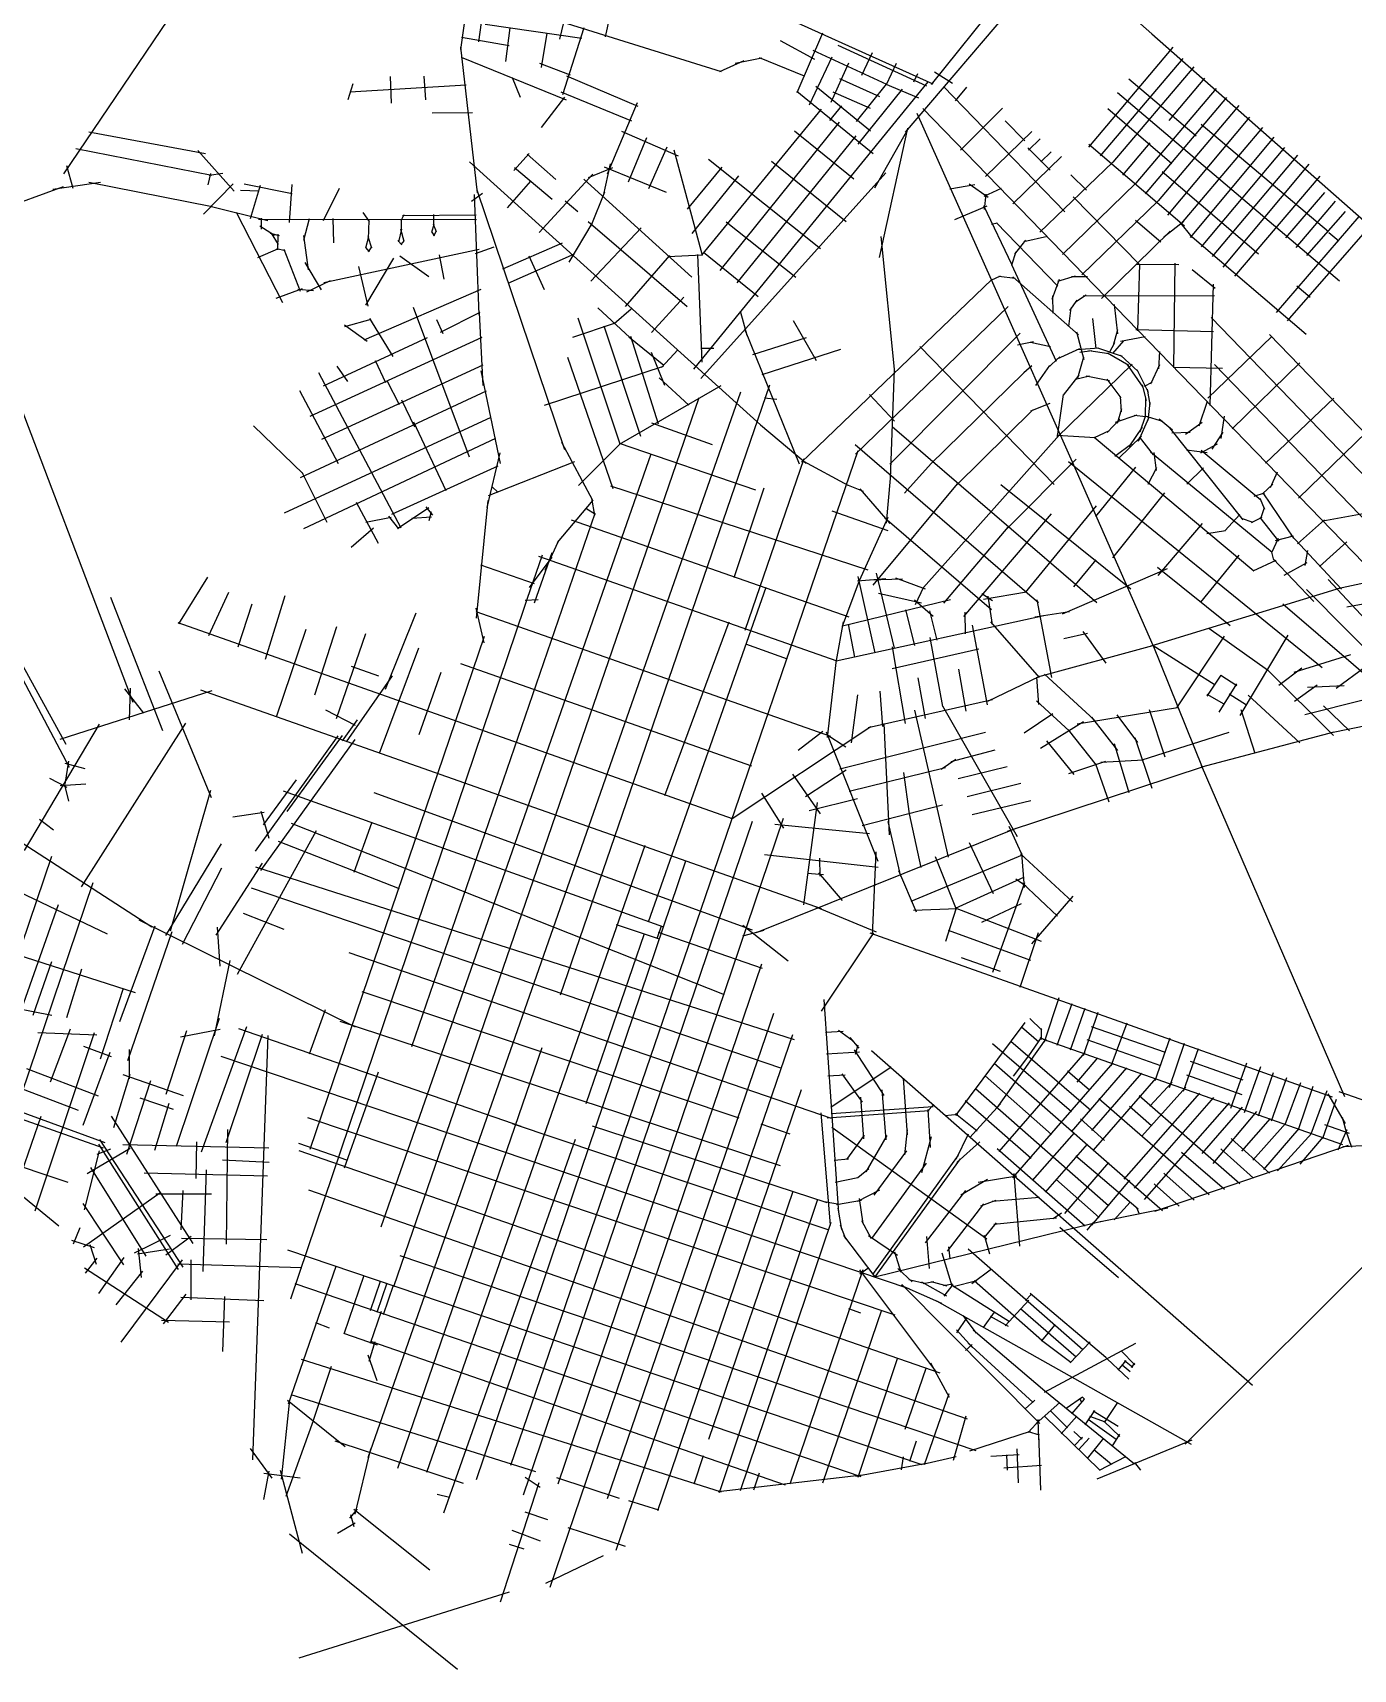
# Model space of a CAD drawing. Extents: x 365797 to 391072, y 6482364 to 6499027.
# Drawn here: x 371156 to 375838, y 6482364 to 6488164 of the extents above; entities that cross this region are included whole.
import ezdxf

# ---------------------------------------------------------------- set-up
doc = ezdxf.new("R2010")
doc.units = 0
doc.layers.get('0').update_dxf_attribs({"linetype": 'CONTINUOUS'})

msp = doc.modelspace()

# ---------------------------------------------------------------- linework, layer by layer
for p, q in [((371266.4, 6487663.3), (372247.4, 6489113.6)), ((372674.3, 6488104.5), (372761.2, 6488735.5)), ((374348, 6487981.8), (372940.1, 6488617)), ((374250.2, 6487810.8), (374840.2, 6488502.4)), ((374342.9, 6487980.1), (374783.3, 6488531.8)), ((373068.3, 6488327.2), (373023.6, 6488140.8)), ((373186.6, 6488149.2), (373220.6, 6488304.6)), ((372750.5, 6488234.1), (372736.1, 6488131.6)), ((373102.9, 6488143.2), (372759.8, 6488192.8)), ((372848, 6488181.3), (372832.2, 6488061.2)), ((372960.1, 6488040.3), (372979.7, 6488162.4)), ((373598.6, 6488024.9), (373033.3, 6488200.9)), ((373035.3, 6487945.1), (373111.6, 6488182.2)), ((373866, 6487952.4), (373957.6, 6488162.8)), ((372733.4, 6487596), (372674.5, 6488112.5)), ((372845.7, 6488117.5), (372676.2, 6488146.5)), ((373806.1, 6488135.9), (373927.6, 6488070)), ((374183.8, 6487979.9), (373923.3, 6488100.9)), ((374010.4, 6488119.8), (374324.3, 6487975.7)), ((374096.1, 6488013.4), (374133.7, 6488093.5)), ((374900.1, 6487758.5), (375199.5, 6488112.7)), ((373048.5, 6487924.8), (372676.1, 6488076.3)), ((373062.5, 6488013), (372953.5, 6488054.2)), ((373677.2, 6488064.2), (373591.2, 6488024.6)), ((373741.1, 6488073.3), (373646.7, 6488054.6)), ((373892.5, 6488009.4), (373732.5, 6488074.6)), ((373989.2, 6488077.6), (373909, 6487907.3)), ((373986.9, 6487917.1), (374049.1, 6488056.6)), ((374217.5, 6488054.7), (374181.8, 6487979.5)), ((375232.9, 6488072.6), (374940.5, 6487727.2)), ((372275.2, 6487926.9), (372292.1, 6487984.1)), ((372692.7, 6487978.3), (372280.6, 6487953.2)), ((372428.8, 6487913.8), (372424.5, 6488008.2)), ((372543.1, 6488009.7), (372548.2, 6487926.2)), ((372856, 6488004.6), (372884.7, 6487934.8)), ((373302.5, 6487902.7), (373049.4, 6488009.9)), ((373500.4, 6486971.9), (374331.2, 6487990.1)), ((374159.9, 6487936.7), (374017.3, 6487999.8)), ((374076.6, 6487849.7), (374183.4, 6487981.9)), ((374297.7, 6487931.8), (374180, 6487981.6)), ((374279.4, 6487989.6), (374293.6, 6488019.1)), ((374417.1, 6487983.9), (374353.7, 6488024.1)), ((375280.7, 6487797.1), (375042, 6487999.7)), ((375309.8, 6488003.1), (375184, 6487853.1)), ((372960.4, 6487828.3), (373043.2, 6487935.4)), ((373280.3, 6487850.5), (373029.6, 6487953.2)), ((374135.3, 6487734.2), (373865.5, 6487956)), ((374126.4, 6487815.3), (373932.2, 6487973)), ((374126.4, 6487895.6), (373993.4, 6487953)), ((374082.4, 6487769.3), (374240.2, 6487963.3)), ((374385.2, 6487973.6), (374815, 6487528.4)), ((374466.8, 6487970.8), (374426.4, 6487921.9)), ((375788.7, 6487282.9), (375001.4, 6487950.4)), ((375388.8, 6487933.6), (375100.1, 6487593.1)), ((372715.4, 6487880.1), (372572.4, 6487879.2)), ((373194, 6487663.5), (373300.2, 6487916.3)), ((373528.2, 6487374.9), (373952.9, 6487892.8)), ((374023.1, 6487905.2), (373981, 6487852.6)), ((374312, 6487895.6), (375874.8, 6486283.4)), ((374444.8, 6487747.5), (374594.6, 6487896.4)), ((374967.1, 6487895.4), (375194.2, 6487700.5)), ((375470, 6487865), (375178.5, 6487516.8)), ((371512.2, 6485789.7), (370726.9, 6487856.4)), ((371768.6, 6487734.4), (371355.5, 6487810.9)), ((373243.6, 6487814.7), (373444.6, 6487727.8)), ((374015.7, 6487847), (373592.3, 6487321.3)), ((374067.1, 6487645.1), (373856.6, 6487814.3)), ((374141.3, 6487613.7), (374259.5, 6487823.1)), ((374158.2, 6487367.3), (374258.6, 6487825.5)), ((374533.5, 6487653.8), (374698.4, 6487813.8)), ((374604, 6487851.5), (374672.9, 6487780.6)), ((375228.3, 6487487.9), (375517.5, 6487828.1)), ((375298.6, 6487839.9), (375749.4, 6487458.9)), ((371791.6, 6487657.7), (371309.2, 6487752.2)), ((371870.1, 6487602.8), (371741.9, 6487746.9)), ((373268.1, 6487635.8), (373333.5, 6487792.7)), ((373404.8, 6487758.6), (373339.4, 6487610.4)), ((373429.3, 6487748.3), (373529.9, 6487375.4)), ((373653.6, 6487277.2), (374075, 6487798.3)), ((374762.9, 6487676.8), (374683.5, 6487755.5)), ((374686.2, 6487747.3), (374727.6, 6487788)), ((375238.8, 6487478.1), (374899.7, 6487768)), ((375116.2, 6487773.3), (375019.7, 6487658.5)), ((375260.7, 6487437.9), (375556.9, 6487793.8)), ((375593.6, 6487757.1), (375298.4, 6487404.5)), ((371299.7, 6487611.3), (371277.1, 6487691.7)), ((372862.3, 6487675.7), (372916.5, 6487735.2)), ((372909.2, 6487732.8), (373010.5, 6487643.7)), ((373180.2, 6487586.1), (373205.1, 6487698.9)), ((373181.8, 6487689), (373401.8, 6487598.8)), ((373599.8, 6487687.7), (373476.3, 6487538.6)), ((373949.1, 6487397.7), (373551.9, 6487714.4)), ((374039.9, 6487493.7), (373775.8, 6487707.7)), ((374630.6, 6487557.5), (374803.6, 6487725)), ((374766.3, 6487741.9), (374729.7, 6487706)), ((375338.3, 6487370.7), (375641, 6487729.9)), ((375679.8, 6487697.6), (375375.1, 6487332.5)), ((371396.4, 6487633), (371227.2, 6487608.1)), ((371792.1, 6487546.5), (371355.5, 6487633)), ((371778, 6487625.1), (371788.3, 6487664.4)), ((371830.7, 6487664.4), (371781.8, 6487658.1)), ((372839.8, 6487543.5), (372922.7, 6487638)), ((372864.2, 6487686), (372997.9, 6487573.6)), ((372951.9, 6487456.2), (373142.5, 6487662.4)), ((373110.4, 6487644.2), (373493.1, 6487297.2)), ((373127, 6487650.8), (373213.4, 6487686.2)), ((373494.5, 6487452.6), (373660, 6487656.1)), ((373525.2, 6486937.9), (374180.6, 6487666.9)), ((374836.9, 6487659.9), (374892.5, 6487606.3)), ((375160.1, 6487672.1), (375501.3, 6487379.6)), ((375418.2, 6487301.4), (375719.8, 6487654.9)), ((371264.6, 6487617), (370490.2, 6487335.2)), ((371761.3, 6487520.4), (371866.5, 6487627.7)), ((371959.1, 6487602.6), (371892.9, 6487604.9)), ((371905.9, 6487628.6), (372076.4, 6487594.2)), ((371962.2, 6487622), (371927.8, 6487504.5)), ((372074.6, 6487626.4), (372065.6, 6487491.5)), ((372243, 6487611.7), (372185.8, 6487497)), ((372712.3, 6487566.5), (372750.3, 6487595)), ((372739.6, 6487165.2), (372722.9, 6487590.2)), ((372730.9, 6487607.4), (373041.2, 6486687)), ((373135.7, 6487479.8), (373184.6, 6487599.9)), ((374406.9, 6487610), (374495.7, 6487626.4)), ((374476.5, 6487627.7), (374543.5, 6487581.2)), ((374590, 6487611.8), (374527.8, 6487582.8)), ((374535.3, 6487591.4), (374529.5, 6487536.7)), ((375079.4, 6487342.4), (374845.1, 6487582.5)), ((375735.9, 6487597.4), (375597.1, 6487436.4)), ((371989.4, 6487496.5), (371780.9, 6487549)), ((372043, 6487206.2), (371879.3, 6487526.8)), ((372326.9, 6487526.4), (372348.8, 6487495.2)), ((372462.4, 6487498.5), (372472.8, 6487519)), ((372466.8, 6487515.6), (372727.9, 6487518.8)), ((372577.6, 6487519.8), (372577.6, 6487478)), ((373043.6, 6487567.9), (373088.5, 6487530)), ((374539.1, 6487549.3), (374423.7, 6487501.1)), ((374526.8, 6487551.4), (374627.2, 6487341)), ((375635.4, 6487402.9), (375774.2, 6487566.3)), ((375808.6, 6487529.6), (375672.1, 6487374.1)), ((372729.9, 6487500.4), (371957.2, 6487501.9)), ((372013, 6487445.2), (371961, 6487478.3)), ((371967.1, 6487468.1), (371967.1, 6487506.6)), ((372136.6, 6487504.6), (372116.4, 6487427.7)), ((372220.3, 6487505.9), (372223.1, 6487419.1)), ((372347.9, 6487498), (372346.1, 6487432.5)), ((372463.3, 6487467.6), (372452.5, 6487422.8)), ((372473.7, 6487423.3), (372461.5, 6487467.4)), ((372463, 6487501.8), (372462.4, 6487457.1)), ((372570, 6487458.8), (372579.5, 6487444.4)), ((372578.4, 6487484.2), (372570.4, 6487456.2)), ((372587.9, 6487458.4), (372576.7, 6487483.5)), ((372577.9, 6487444.2), (372587.7, 6487461.5)), ((373057.7, 6487350.6), (373139.4, 6487487.8)), ((373475.9, 6487192.7), (373126, 6487493.1)), ((373313.2, 6487471.8), (373134.7, 6487283.3)), ((373861, 6487296.2), (373615.1, 6487492.1)), ((374575.1, 6487489.1), (374555.4, 6487484.5)), ((374789.8, 6487266.1), (374572.5, 6487490)), ((374945.1, 6487221.8), (375188.5, 6487460)), ((375155.3, 6487421.5), (375066.2, 6487497.7)), ((375166.4, 6487440.3), (375236.8, 6487495.7)), ((375267.5, 6487437.7), (375222.1, 6487494.4)), ((375857.6, 6487512.9), (375564.6, 6487171.9)), ((375604.5, 6487142.4), (375905.5, 6487487.8)), ((375751.5, 6487456.2), (375786, 6487425.8)), ((372031.2, 6487443.9), (371998.8, 6487452)), ((372027.7, 6487413), (372002.6, 6487453.9)), ((372024.8, 6487394.2), (372026.7, 6487449.4)), ((372116.4, 6487444.7), (372132.5, 6487323.6)), ((372336, 6487403.1), (372348.5, 6487387.5)), ((372346.9, 6487440), (372336.2, 6487399.9)), ((372358.7, 6487400.3), (372345.3, 6487440.3)), ((372346.3, 6487387.3), (372358.4, 6487404.5)), ((372451.2, 6487426.9), (372464.6, 6487412.1)), ((372462.1, 6487413.2), (372474.2, 6487426.9)), ((372791.6, 6487403.6), (372724.4, 6487380.3)), ((373032.7, 6487418.1), (372821.3, 6487325.7)), ((374212.3, 6486959.7), (374163.8, 6487441.5)), ((374638.1, 6487378.8), (374677.3, 6487428.9)), ((374669.5, 6487424.4), (374754, 6487442.7)), ((375670.8, 6487094.3), (375258.7, 6487446.8)), ((372026.3, 6487397.3), (371953.7, 6487366.2)), ((372051.9, 6487391.3), (372021.7, 6487397.3)), ((372105.5, 6487246.8), (372047.8, 6487394.9)), ((372120.8, 6487349.4), (372179.5, 6487252.1)), ((372739, 6487395.6), (372188.8, 6487276.8)), ((372337.6, 6487198.3), (372437, 6487364.7)), ((372457.4, 6487372.5), (372560.7, 6487299.5)), ((372596.7, 6487376.4), (372613.3, 6487290.7)), ((373075.6, 6487379.2), (372840.8, 6487275.1)), ((372914.8, 6487373.3), (372969.4, 6487253.7)), ((373414.1, 6487374), (373256, 6487193.6)), ((373408.4, 6487370.8), (373530.7, 6487376.6)), ((373529.3, 6486996), (373514, 6487377.7)), ((373728, 6487228.3), (373534.7, 6487385)), ((374627.2, 6487341), (374642.4, 6487387.9)), ((374785.6, 6486998.5), (374627.2, 6487341)), ((375219.3, 6487340.6), (375070.1, 6487342.6)), ((375079.5, 6487343.9), (375072.3, 6487107.5)), ((375202, 6486976.7), (375206.5, 6487346.9)), ((372211.1, 6487285), (372126.7, 6487244)), ((372311.3, 6487335.5), (372344.4, 6487194.4)), ((373882.1, 6486641.7), (374556.5, 6487289)), ((374553.8, 6487287.3), (374587.1, 6487302.6)), ((374581.5, 6487301.5), (374639, 6487293.4)), ((374863.2, 6487093.3), (374630.8, 6487298.3)), ((374795.1, 6487289), (374769.2, 6487218.6)), ((374852.2, 6487300.8), (374788.9, 6487282.4)), ((374895.1, 6487298.5), (374838.3, 6487298.9)), ((375266.7, 6487324.4), (375347.8, 6487258.2)), ((372111.3, 6487255.9), (372018.4, 6487221.3)), ((372151.3, 6487248.7), (372096.3, 6487253.4)), ((372744.8, 6487254.1), (372330, 6487074.1)), ((373464.9, 6487226.1), (373350.1, 6487100.8)), ((374771.9, 6487231.7), (374772.1, 6487170.4)), ((374852.6, 6487210.3), (374890.9, 6487234.4)), ((374880.4, 6487231.7), (375345.2, 6487232.1)), ((375341.4, 6487272.9), (375329.5, 6486842.5)), ((375637.6, 6487266.5), (375684.3, 6487226)), ((372504.5, 6487191.2), (372703.4, 6486660.9)), ((372741, 6487171.8), (372600.2, 6487101.2)), ((372739.3, 6487170.9), (372752.3, 6486913.8)), ((373289.8, 6487067.8), (373159.9, 6487188.2)), ((373217.7, 6487133.7), (373278.1, 6487185)), ((373665.5, 6487173.7), (373687.9, 6487092.4)), ((374614.3, 6487193.1), (374073.5, 6486670.6)), ((374829.5, 6487122.3), (374837.6, 6487188.6)), ((374833.1, 6487179.2), (374858.6, 6487215.6)), ((375002.9, 6487096.2), (374990.8, 6487200.4)), ((372342.3, 6487069), (372261.8, 6487127)), ((372263.1, 6487122), (372356.5, 6487148.3)), ((372433.7, 6487016), (372351.3, 6487150.5)), ((372611.9, 6487096.5), (372588.8, 6487145.7)), ((373071.5, 6487084.9), (373218.7, 6487134.4)), ((373239.2, 6486705.7), (373090.4, 6487152.3)), ((373180.7, 6487124.9), (373310.9, 6486733.4)), ((373682.3, 6487108.7), (373873.2, 6486635.6)), ((373935, 6487001.4), (373853.1, 6487142.7)), ((374926.7, 6487044.8), (374914, 6487151.3)), ((374987.6, 6487056), (375003.4, 6487111.4)), ((375066.5, 6487111.4), (375341.8, 6487104.3)), ((375992.1, 6486473.6), (375334, 6487154.6)), ((372747.9, 6487083.6), (372139, 6486803.4)), ((372187.4, 6486912.8), (372556, 6487083.6)), ((373394, 6486984.1), (373269.7, 6487085.3)), ((373374.5, 6486776.1), (373276.1, 6487087)), ((373708.6, 6487023), (373898.9, 6487083.8)), ((374656.4, 6487099.2), (374195, 6486634.3)), ((374777.5, 6486562.4), (374301.2, 6487051.3)), ((374704.4, 6487068.3), (374647.3, 6487056.8)), ((374692.9, 6487067.3), (374764.7, 6487052)), ((374883.8, 6487004.4), (374857.7, 6487102)), ((374973.4, 6487030.9), (374992.5, 6487066.3)), ((375022.9, 6487072), (374984.3, 6487027.4)), ((375099.7, 6487086.1), (375012, 6487069.6)), ((375549.5, 6487087.7), (375322.2, 6486868.9)), ((376647, 6485947.4), (375540.9, 6487094.7)), ((372370.3, 6487002.4), (372407.1, 6486924.5)), ((373213.5, 6486547.6), (373053.6, 6487012.3)), ((373396.8, 6486914), (373349.7, 6487030.8)), ((373385.2, 6486977.5), (373442.9, 6487040.2)), ((373525.9, 6487045.5), (373570.4, 6487045.3)), ((373742, 6486952.6), (374020.8, 6487042.3)), ((374753.2, 6486975.2), (374797.9, 6487015.4)), ((374788.4, 6487008.5), (374867.8, 6487044.1)), ((374857.3, 6487041.3), (374935.9, 6487046.6)), ((374861.1, 6486940.6), (374882.4, 6487014.9)), ((374910.3, 6487036.8), (374868.4, 6487030.1)), ((374971.7, 6487025.3), (374899.8, 6487035.9)), ((374930.8, 6487047.2), (375018.6, 6487017.4)), ((375041.7, 6486984.5), (374966, 6487027.6)), ((375012.8, 6487020.8), (375075.3, 6486962.6)), ((375148.5, 6486972.6), (375152.4, 6487034.2)), ((375647.7, 6486993.3), (375408.6, 6486759.9)), ((372462.8, 6486407.7), (372170.9, 6486958.3)), ((372751.8, 6486985.3), (372180.6, 6486721.8)), ((372234.9, 6486981.5), (372271.7, 6486927.3)), ((372745.1, 6486965.1), (372813.3, 6486636.6)), ((372970.5, 6486843.8), (373392, 6486982)), ((373482, 6486844.1), (373376.9, 6486941.2)), ((374712.6, 6486913.4), (374761.4, 6486984.4)), ((375053.9, 6486989.5), (374787.8, 6486730)), ((374809.9, 6486878.8), (374866.4, 6486949.9)), ((374853.2, 6486936), (374902.6, 6486947.9)), ((374891.3, 6486948.3), (374972.9, 6486930.9)), ((374963.9, 6486935.4), (375013.5, 6486869.6)), ((375093.2, 6486907.2), (375036.2, 6486989.5)), ((375070.1, 6486970.2), (375110.9, 6486889.5)), ((375120.5, 6486919.9), (375151.6, 6486987.4)), ((375373.6, 6486973.2), (375200, 6486977.6)), ((376081, 6486226), (375346.2, 6486987.9)), ((372102.1, 6486895.4), (372238.8, 6486637.4)), ((372106, 6486588), (372765.3, 6486894.3)), ((372345.4, 6483114.7), (373666.1, 6486891.5)), ((372411.8, 6486930.9), (372455, 6486845.8)), ((373027.8, 6484754.1), (373769.3, 6486916.4)), ((373236.7, 6486706.1), (373597.4, 6486912.9)), ((374122.5, 6486882.1), (374211, 6486786.7)), ((374789.3, 6486733), (374811, 6486881.4)), ((375104.1, 6486860.5), (375090, 6486916.1)), ((375098.1, 6486911.5), (375124.3, 6486925.3)), ((375107.3, 6486900), (375116.4, 6486845.6)), ((372436.1, 6483720.3), (373518.8, 6486870.5)), ((372464, 6486862.4), (372509.6, 6486767.3)), ((373793.7, 6486863.7), (373750.4, 6486868.8)), ((374430.1, 6486559.4), (374702.2, 6486827.6)), ((374694.6, 6486823.2), (374762.6, 6486851.2)), ((375015.7, 6486830.8), (375000.6, 6486778.6)), ((375011.4, 6486874.6), (375015.4, 6486820)), ((375100.7, 6486802.9), (375102.5, 6486870.6)), ((375116.4, 6486853.2), (375109.5, 6486789.8)), ((375291.9, 6486770.7), (375321.1, 6486857.6)), ((375768.8, 6486868.4), (375526.1, 6486637.7)), ((372114.7, 6486600.5), (371938.9, 6486770.2)), ((372048.8, 6486462), (372781.9, 6486801.1)), ((372505.9, 6486784.7), (372621.3, 6486541.4)), ((373349.5, 6486781.6), (373565.4, 6486704.5)), ((374928.9, 6486142.9), (374203, 6486767)), ((375009.6, 6486793.7), (374964.9, 6486746.9)), ((374995.2, 6486784), (375071.6, 6486809.9)), ((375043.3, 6486696.5), (375090.1, 6486766.2)), ((375061.5, 6486808.1), (375102.1, 6486803.8)), ((375111.7, 6486797.7), (375075.2, 6486714.5)), ((375082.1, 6486749.8), (375101, 6486804.5)), ((375162.9, 6486785.4), (375099.7, 6486804.2)), ((375196.4, 6486755), (375149.5, 6486794.4)), ((375447.6, 6486437), (375187.6, 6486763.8)), ((375243.4, 6486741.5), (375301.9, 6486783.5)), ((375369, 6486725.8), (375380.9, 6486805.3)), ((372797.5, 6486725.7), (372116.8, 6486405.8)), ((373030.9, 6486712.3), (373140.5, 6486507.6)), ((373090.6, 6486559.2), (373239.7, 6486708.2)), ((373720.1, 6486543.1), (373236.5, 6486707.9)), ((374680.3, 6486179.2), (374072.2, 6486702.7)), ((374314.2, 6486197.7), (374796.1, 6486738.5)), ((374924, 6486728.1), (374786.5, 6486735.7)), ((374972.1, 6486752.3), (374919.6, 6486727.6)), ((375484.6, 6486255.3), (374919.7, 6486729.3)), ((374992.3, 6486663.6), (375052.9, 6486707.6)), ((375087, 6486734.1), (375005, 6486654.5)), ((375079, 6486731.8), (375128.8, 6486667.8)), ((375194.6, 6486745.7), (375259.8, 6486747.9)), ((375296.9, 6486674.4), (375356.9, 6486707.2)), ((375336.9, 6486687.3), (375376.1, 6486747.9)), ((375885.2, 6486749.4), (375643.4, 6486513.9)), ((372392.1, 6483931.7), (373348.4, 6486671)), ((372767, 6486481.6), (372813.3, 6486674.8)), ((372771.6, 6486523.4), (373077.6, 6486644)), ((372850.9, 6483086.9), (374082.1, 6486683.4)), ((373682, 6486046.8), (373890.6, 6486654.9)), ((373888.4, 6486644.9), (374046, 6486560.3)), ((374606.7, 6486403.1), (374855.3, 6486652)), ((375118.9, 6486677.8), (375549.9, 6486322.3)), ((375131.2, 6486676.4), (375138.4, 6486612.7)), ((375246.3, 6486685.8), (375319.7, 6486676.6)), ((375298.3, 6486684.4), (375509.9, 6486508.6)), ((372200, 6486428.1), (372111.8, 6486604.6)), ((372804.9, 6486627.5), (372427.9, 6486456.1)), ((374341, 6486637.5), (374247.1, 6486531.8)), ((375727.7, 6485912.8), (374828.5, 6486643.4)), ((375065.7, 6486624.6), (374924.4, 6486449.3)), ((375140.3, 6486622.1), (375109.4, 6486562.1)), ((375306.2, 6486621.4), (375248, 6486564.2)), ((375544, 6486551.5), (375568.6, 6486607.7)), ((372806.3, 6486534.7), (372784.1, 6486555.4)), ((374118.2, 6486258.7), (373205.6, 6486556.3)), ((373643.3, 6486233.1), (373749.6, 6486550.3)), ((374040.6, 6486562.8), (374100.6, 6486538.8)), ((374088.3, 6486547.4), (374194.7, 6486424.6)), ((374135.9, 6486205.3), (374435.2, 6486564.9)), ((375049.3, 6486191.3), (374588.4, 6486561.5)), ((375168.9, 6486532.6), (374984.3, 6486302.9)), ((375485.9, 6486521.7), (375522.4, 6486533.1)), ((375515.3, 6486529.3), (375552.6, 6486564.2)), ((375517.1, 6486533.3), (375626.1, 6486373)), ((375730.2, 6486434.3), (376303, 6486537.2)), ((372302.5, 6486500.3), (372381.5, 6486354.7)), ((372449.6, 6486406.8), (372561.1, 6486480.6)), ((372550.2, 6486483.2), (372573.8, 6486453.9)), ((372729.8, 6486089.1), (372771.2, 6486505.7)), ((373016.3, 6486356.5), (373142.6, 6486507.1)), ((373151, 6486456), (373117.3, 6486478.1)), ((373149.6, 6486453.4), (373138.3, 6486513)), ((374675.3, 6486180.4), (374927.4, 6486486.6)), ((375506.3, 6486514.1), (375522.5, 6486475.4)), ((375522.3, 6486480.2), (375508.6, 6486440.4)), ((372337.5, 6486429.7), (372426.7, 6486446.9)), ((372417.8, 6486450.1), (372452.8, 6486405.5)), ((372570, 6486446.3), (372499.9, 6486442.4)), ((372500.5, 6484571), (373149.9, 6486460.9)), ((372568.7, 6486465.3), (372561.1, 6486434.2)), ((373065, 6486437.5), (374049.2, 6486093.3)), ((373988.6, 6486469.1), (374187.6, 6486399.7)), ((374555.1, 6486118.6), (374177.2, 6486443)), ((374456.6, 6486094.7), (374768.4, 6486459.2)), ((375145.8, 6486240.6), (375303, 6486424.4)), ((375382.7, 6486398.2), (375435.2, 6486455.7)), ((375482.5, 6486427.9), (375441, 6486442.2)), ((375513.6, 6486445.3), (375475.4, 6486427.3)), ((375573.2, 6486362.1), (375507.6, 6486446.2)), ((375639.7, 6486352.4), (375735.8, 6486437.2)), ((372364.1, 6486407.7), (372285.3, 6486339.4)), ((372972.7, 6486259), (373018.6, 6486359.9)), ((374386, 6486142.5), (374614.2, 6486411.1)), ((375318.8, 6486388.4), (375385, 6486399.4)), ((375549.3, 6486322.1), (375572.3, 6486372.2)), ((375561.5, 6486364.4), (375625.9, 6486380.7)), ((375616.8, 6486384.7), (375795.4, 6486192)), ((375717.9, 6486271.6), (375815.2, 6486359.7)), ((372917.9, 6486198.1), (372997.8, 6486305.6)), ((372919.7, 6486186.7), (372963.3, 6486313)), ((372934.8, 6486142.7), (372997.8, 6486321.8)), ((374008.6, 6485936.9), (372951.1, 6486307.6)), ((374846.7, 6486200.5), (374926.6, 6486295.7)), ((375296.9, 6486145.3), (375433.3, 6486311.8)), ((375556.5, 6486293.9), (375549.3, 6486323.2)), ((375698.3, 6486147.5), (375553.4, 6486299.3)), ((375675.2, 6486328.8), (375666.1, 6486275.6)), ((375782.1, 6486194.4), (376430.2, 6486333.2)), ((372743.5, 6486278.3), (372933.8, 6486211.3)), ((374211.7, 6485982.4), (374147.2, 6486247.9)), ((374806.3, 6486103.8), (375179.1, 6486264.4)), ((375401.7, 6486061.4), (375143.6, 6486268.9)), ((375563.5, 6486293.6), (375481.1, 6486255.4)), ((375672.8, 6486284.7), (375591.9, 6486240.4)), ((371674.4, 6486068.3), (371776.8, 6486234.1)), ((371780.5, 6486027.3), (371851.5, 6486181.5)), ((372071.1, 6483676.5), (372930.6, 6486218.4)), ((373338.9, 6485012.4), (373755.9, 6486199.2)), ((374180.1, 6486227.7), (374080.4, 6486220)), ((374142.9, 6485965.7), (374082.7, 6486236)), ((374125.4, 6486224.7), (374240.1, 6486228.5)), ((374214.6, 6486231.5), (374319.5, 6486193.2)), ((374286.2, 6486137.2), (374315.4, 6486199.4)), ((374526.3, 6486156), (374679.2, 6486182.6)), ((374674.2, 6486184.4), (374721.3, 6486143.9)), ((375121.7, 6485990.6), (375792.1, 6486196.9)), ((376120.6, 6485737.5), (375671.6, 6486190.6)), ((376192.1, 6485749.2), (375748.6, 6486226.5)), ((371432.5, 6486163.1), (371616.1, 6485690.2)), ((371884.4, 6485987.1), (371934.9, 6486139.9)), ((371981.3, 6485943.1), (372050.8, 6486169.8)), ((372756.5, 6486001.5), (372728.5, 6486123.9)), ((372902.3, 6486153), (372947.7, 6486155.6)), ((374026.6, 6486061.5), (374409.4, 6486155.3)), ((374154.7, 6486176.9), (374306.6, 6486143.6)), ((374282.1, 6486153.5), (374348.1, 6486095.8)), ((374558.3, 6486149.9), (374521.4, 6486175.4)), ((374558.8, 6486066.1), (374543.9, 6486167.2)), ((374715.5, 6486154.3), (374767.6, 6485878.8)), ((375588.3, 6486139.1), (376066.4, 6485729)), ((375815, 6486129.5), (375989.3, 6486161.3)), ((373637.5, 6485377.5), (371672.6, 6486072)), ((372406.7, 6485836.8), (372515.6, 6486107.3)), ((372727.6, 6486112.2), (373984, 6485670.8)), ((373623.6, 6486074.2), (373396, 6485458.7)), ((374004.4, 6485937.7), (374740.4, 6486098.7)), ((374005.5, 6485938.7), (374030.2, 6486075.3)), ((374070.6, 6485951.2), (374048.4, 6486067.6)), ((374250.7, 6486118.3), (374282.8, 6485992.5)), ((374335.8, 6486114.5), (374361.4, 6486010.5)), ((374462.7, 6486033.6), (374461.8, 6486109.8)), ((374486.7, 6486064.2), (374539.3, 6485781.6)), ((374725.8, 6485878.4), (374553.2, 6486076.4)), ((374709.2, 6486093.3), (374832, 6486112)), ((372124.5, 6486049.1), (372019.7, 6485738.3)), ((372139.4, 6484206.9), (372757.4, 6486024.9)), ((372157, 6485817.5), (372234.3, 6486059.3)), ((372233.5, 6485732.8), (372337, 6486034.9)), ((374382.6, 6485775.8), (374337.5, 6486020.2)), ((374811.3, 6486017.2), (374895.9, 6486035.9)), ((374878.4, 6486042), (374960.7, 6485929.8)), ((375380.2, 6486025.2), (375210.7, 6485770.8)), ((375325.6, 6486054), (375533.6, 6485905.5)), ((375437.1, 6485744), (375606.6, 6486028.2)), ((372385.4, 6485610.1), (372524.7, 6485983.9)), ((373682.6, 6485998.5), (373831.2, 6485944.7)), ((374509.9, 6485979), (374202.5, 6485909.7)), ((374249.9, 6485715.8), (374204, 6485987.8)), ((374719.1, 6485880.8), (375126.7, 6485992)), ((375124.6, 6485994.9), (375348.6, 6485853.1)), ((375302.7, 6485559.2), (375128.1, 6485992.9)), ((375628.6, 6485897.7), (375828.5, 6485960.4)), ((371287.3, 6485559.6), (371087.9, 6485935.1)), ((371108.4, 6485943.7), (371274, 6485642.7)), ((371603.1, 6485902.5), (371789.5, 6485453.3)), ((372382.8, 6485883.6), (372286.2, 6485917.1)), ((372526.8, 6485676.2), (372604.1, 6485897.6)), ((373705.7, 6485564.1), (372674.5, 6485926.9)), ((373973.5, 6485665.7), (374006, 6485941.8)), ((374437.9, 6485908.4), (374464.5, 6485759.3)), ((374919.7, 6485728.8), (374743.3, 6485890.1)), ((375531.2, 6485907.6), (375768.1, 6485672.5)), ((375573.4, 6485851.9), (375655.2, 6485913.4)), ((375776.4, 6485840.8), (375879.8, 6485916.7)), ((371254.1, 6485660.1), (371792.2, 6485832.1)), ((371549.9, 6485751.9), (371482.5, 6485838.5)), ((371499.7, 6485728.6), (371503.3, 6485840.8)), ((373952.8, 6485058.6), (371752.7, 6485833.2)), ((372268.2, 6485650.2), (372432, 6485884.4)), ((374293.6, 6485877.5), (374320.3, 6485733.6)), ((374542, 6485794.9), (374726.7, 6485883.7)), ((374714.3, 6485879.3), (374722.1, 6485782.5)), ((375320.1, 6485812.8), (375369.1, 6485887.4)), ((375424.2, 6485856.1), (375360.5, 6485755.8)), ((375367.8, 6485887.1), (375425, 6485850.3)), ((375629.3, 6485794.6), (375709.8, 6485852.9)), ((375675.8, 6485844.5), (375805.5, 6485850.5)), ((374079.8, 6485816.8), (374057.7, 6485646.6)), ((374118.3, 6485700.9), (374558.4, 6485800.3)), ((374159.2, 6485830.5), (374169.2, 6485705.1)), ((374381.3, 6485778.1), (374646.2, 6485315.4)), ((374714.7, 6485796.1), (374830, 6485690)), ((375380.2, 6485783.6), (375320.1, 6485818.3)), ((375398.2, 6485820.8), (375459.5, 6485781.5)), ((375464.5, 6485815.9), (375648.7, 6485647)), ((375877, 6485799.7), (375665.5, 6485746.4)), ((375823.9, 6485689.1), (375731.9, 6485778)), ((371697.7, 6485716.3), (371327.9, 6485136.2)), ((372193.9, 6485764.2), (372299.6, 6485709.4)), ((372306.7, 6485728.7), (372252.8, 6485654.5)), ((374193.6, 6485321.5), (374174.7, 6485716.1)), ((374403, 6485242.3), (374283.6, 6485763.4)), ((374671, 6485682.5), (374772.2, 6485751.1)), ((374728.8, 6485628.3), (374881.5, 6485722.9)), ((374858.3, 6485714.1), (375214.1, 6485772.8)), ((375003.2, 6485619.5), (374911.2, 6485738.2)), ((375000, 6485745.7), (375072.2, 6485647.7)), ((375113.9, 6485765.6), (375169.9, 6485597.6)), ((375490.4, 6485609.2), (375440.8, 6485764.6)), ((375760.5, 6485683.8), (376013.7, 6485735.8)), ((371127.2, 6485265.8), (371393.1, 6485713.5)), ((372237.7, 6485671.8), (371944.7, 6485263.5)), ((372298.4, 6485658.6), (371964.4, 6485195)), ((372058.9, 6485404), (372254.5, 6485673.2)), ((373632.9, 6485376.7), (374127.5, 6485705.1)), ((373957, 6485686.7), (373869.3, 6485619.4)), ((373969, 6485677.4), (374038.7, 6485633.2)), ((374153.2, 6485226.7), (373970.5, 6485684.6)), ((374534.3, 6485683.3), (374017.7, 6485553.9)), ((374827, 6485693.2), (374926, 6485568)), ((375062.8, 6485666.5), (375123.6, 6485486)), ((375089.1, 6485586.4), (375397.6, 6485685.2)), ((375300.8, 6485561.6), (375769.4, 6485685.9)), ((374412.8, 6485581.2), (374568.4, 6485622)), ((374750.5, 6485653.6), (374847, 6485535)), ((375043.4, 6485469.4), (374991.3, 6485644)), ((371283, 6485582.3), (371270.5, 6485500.6)), ((371342.9, 6485554.8), (371271.1, 6485574.1)), ((373896, 6485457.4), (374039.7, 6485551)), ((374050.1, 6485475.6), (374391.8, 6485559.3)), ((374377.2, 6485553.4), (374428.7, 6485589.4)), ((374611, 6485562.4), (374437.1, 6485519.9)), ((374611.7, 6485334.2), (375310.1, 6485564.3)), ((374828.9, 6485538.1), (374959.9, 6485581.9)), ((374923.3, 6485572.7), (374970.9, 6485437.7)), ((374942.4, 6485578.2), (375094.1, 6485587)), ((375807.6, 6484392.9), (375299.7, 6485566.4)), ((371216.1, 6485521.4), (371277.3, 6485489.7)), ((371253.9, 6485495.3), (371344.3, 6485501.9)), ((371269.4, 6485497.9), (371283, 6485440.7)), ((371974.9, 6485355.9), (372091.1, 6485516.4)), ((373949.3, 6485395.2), (373850.4, 6485535.8)), ((374658.7, 6485502.8), (374469.5, 6485455.1)), ((371787, 6485478.6), (371643.8, 6484979.2)), ((373393.3, 6484993.2), (372045.4, 6485475.3)), ((373707.4, 6484983.6), (372367.1, 6485470)), ((373739.4, 6485469), (373817.3, 6485344.4)), ((373889.9, 6485072.5), (373938.9, 6485435.7)), ((373908.7, 6485406.7), (374079.8, 6485449.9)), ((374096.4, 6485354.5), (374381.6, 6485427.1)), ((374694.5, 6485441.5), (374486.5, 6485392.1)), ((371578.7, 6484993.6), (370995.3, 6485371.8)), ((371179.9, 6485376.7), (371230.1, 6485339.1)), ((371865.5, 6485384.8), (371976.9, 6485401.5)), ((371965.5, 6485404.9), (371993.1, 6485308.7)), ((372896.6, 6482981.8), (373708, 6485370)), ((373018.8, 6483021.4), (373817.3, 6485379.7)), ((374234.1, 6485173), (374188.4, 6485368.3)), ((372161.6, 6485335.7), (371881.2, 6484825.8)), ((373608.3, 6484754.1), (372073.2, 6485361)), ((372296.3, 6485189.1), (372358, 6485364.1)), ((373721.9, 6484974.5), (374642.5, 6485344.9)), ((373787.1, 6485358.9), (374122.6, 6485326.2)), ((374616.3, 6485352.3), (374666, 6485242.5)), ((371823.9, 6485289.5), (371627, 6484964.8)), ((372456.3, 6485129.9), (372027.4, 6485297.3)), ((372553.2, 6483062.4), (373327.2, 6485284.2)), ((374133.6, 6484964.4), (374146.9, 6485260.4)), ((374562, 6485112), (374477.6, 6485293.1)), ((374657.4, 6485253.8), (374842.1, 6485083.3)), ((374671.7, 6485134.3), (374662.7, 6485255.8)), ((371223.3, 6485244.4), (371035.4, 6484692.2)), ((371687.3, 6484934), (371826.7, 6485203.6)), ((371970.1, 6485220.8), (371805.7, 6484965.8)), ((373856.3, 6484593.9), (371947.2, 6485205.9)), ((372729.4, 6483035.9), (373471.2, 6485228.9)), ((374153.9, 6485205.6), (373750, 6485250.2)), ((373945.8, 6485238), (373947.2, 6485174.8)), ((374225.5, 6485194.9), (374288.5, 6485048.3)), ((374270.5, 6485085.8), (374665.4, 6485250)), ((374355.3, 6485244), (374430, 6485057.6)), ((371369, 6485151.1), (370999.9, 6484058.9)), ((373903, 6485185.4), (373959.5, 6485180.5)), ((373942.5, 6485186.6), (374025.5, 6485088.8)), ((374427.2, 6485061.4), (374670.3, 6485170.4)), ((374560.5, 6484834), (374673.3, 6485151.8)), ((374641.6, 6485165.2), (374677.4, 6485140.4)), ((374789.2, 6485033.2), (374663.5, 6485151.4)), ((371421.2, 6484968.5), (371109, 6485118.1)), ((373811.7, 6484492.8), (371931.9, 6485131.4)), ((374697.9, 6484935.1), (374844.9, 6485104.1)), ((369363.9, 6485047.6), (371223.8, 6484681.3)), ((371246.1, 6485072.5), (371109, 6484684.6)), ((371902.7, 6485043.6), (372046.5, 6484986.2)), ((373932.1, 6485066.2), (374146.2, 6484977.3)), ((374278.1, 6485054.2), (374433.7, 6485060.4)), ((374429.4, 6485061.2), (374392.2, 6484943.1)), ((374732.5, 6484943.4), (374427.4, 6485060.8)), ((374660.4, 6485076.4), (374520.3, 6485009.9)), ((371588.8, 6484997.5), (371464.4, 6484657.8)), ((371649.3, 6484977.5), (371492.5, 6484520.1)), ((372300.5, 6484639.5), (371533.6, 6485018.8)), ((371810.7, 6484993.2), (371819.6, 6484855.7)), ((373118.8, 6484368.7), (373324.8, 6484971.5)), ((373378.7, 6484951.5), (373226.3, 6485002.5)), ((373383.9, 6484997.8), (373368.7, 6484952.1)), ((373744, 6484847.1), (373375.2, 6484975.2)), ((373674, 6485000.8), (373834.5, 6484874.5)), ((373674.1, 6484963.4), (373749.4, 6484983.1)), ((374137.1, 6484974.1), (373951.5, 6484695.7)), ((375764.2, 6484390.9), (374124.9, 6484972.5)), ((374402.1, 6484982.7), (374693.1, 6484876.9)), ((374656.7, 6484780.9), (374721.4, 6484975.3)), ((371520.2, 6484760.7), (371007.5, 6484925.5)), ((371223.3, 6484870.7), (371157.3, 6484680.6)), ((371801.4, 6484608.1), (371856.9, 6484876.2)), ((373988.2, 6484315.6), (372278, 6484903)), ((372990.5, 6482654.8), (373740.8, 6484863.7)), ((374447.6, 6484885.8), (374585.5, 6484838.1)), ((371329.9, 6484845.4), (371276.6, 6484673)), ((371477.1, 6484776.9), (371395.9, 6484525.9)), ((373660.5, 6484316.6, 2.7), (372324.8, 6484764.2)), ((373961.2, 6484737.3), (374012.4, 6483981.2)), ((374743.3, 6484587.6), (374795.3, 6484744.9)), ((371666.4, 6484217.8), (371818.9, 6484671.7)), ((372192.6, 6484701.1), (372136.9, 6484544.2)), ((373193.8, 6482969.4), (373783.4, 6484689.5)), ((374788, 6484575.3), (374840.9, 6484723.7)), ((374835.6, 6484558.8), (374887.8, 6484706.6)), ((374881, 6484538.5), (374933.3, 6484692)), ((371164.8, 6483987.9), (371375.4, 6484620.7)), ((371383.3, 6484610.8), (371175, 6484619.1)), ((371289.2, 6484631.8), (371218.1, 6484444.2)), ((371702.1, 6484626.8), (371627.9, 6484400.2)), ((371821.2, 6484631), (371679.7, 6484604.3)), ((371914.7, 6484640.9), (371753.8, 6484196.9)), ((371842, 6484230.8), (371971, 6484614.5)), ((372887.5, 6484287.6), (371887.1, 6484633.3)), ((373807.3, 6484148.4), (372246.3, 6484659.2)), ((373224.4, 6482785.6), (373850.7, 6484613.7)), ((373966.2, 6484621.3), (374029.5, 6484624.8)), ((374013.4, 6484628.8), (374064.6, 6484591.5)), ((374428.7, 6484325.8), (374674.2, 6484655.6)), ((374661.4, 6484640.6), (374723, 6484587.6)), ((374691, 6484670.6), (374734.1, 6484629)), ((374731.4, 6484634.8), (374730.7, 6484595.9)), ((375171.7, 6484549.7), (374909.1, 6484640.1)), ((375035.1, 6484653.7), (374978.4, 6484500.8)), ((371435.4, 6484534), (371337.4, 6484571)), ((371497.9, 6484560.7), (371498.8, 6484455.8)), ((371989.8, 6484610.3), (371935.8, 6483106.3)), ((372450.2, 6483076.3), (372962.4, 6484567.1)), ((374053.1, 6484603), (374084.7, 6484565.1)), ((374068.6, 6484558.8), (374173.8, 6484397.6)), ((374081.2, 6484575.4), (374071.5, 6484542.7)), ((374129.7, 6484556.6), (375480.2, 6483370)), ((374558.8, 6484581.8), (374839.2, 6484340.5)), ((374575, 6484353), (374748.4, 6484598.2)), ((374623.3, 6484590.1), (374907.6, 6484345.2)), ((374726.5, 6484603.3), (374750, 6484591.7)), ((374738.2, 6484596.4), (375799.6, 6484224.1)), ((375155.1, 6484502.2), (374894.8, 6484594.2)), ((375186.8, 6484600.9), (375133.8, 6484448.7)), ((375238.3, 6484581.9), (375185.2, 6484424.8)), ((375288.1, 6484563.1), (375235.1, 6484411.2)), ((371334.9, 6484292.1), (371431, 6484550.8)), ((371823.6, 6484536.7), (374261.8, 6483713.7)), ((373970.6, 6484544.9), (374087.6, 6484551.9)), ((373985.2, 6484355.6), (374200.1, 6484498.7)), ((374564.4, 6484512), (375161, 6483989.7)), ((374582.5, 6484198.7), (374887.2, 6484549.3)), ((374985, 6484513.5), (374629.9, 6484105.2)), ((374859, 6484444.7), (374932.4, 6484530.2)), ((375447.8, 6484451.8), (375260.8, 6484517.1)), ((375403.5, 6484352.8), (375460.5, 6484512.9)), ((375452, 6484336.6), (375510.4, 6484500.3)), ((371134.4, 6484492.4), (371388.2, 6484396)), ((371500.8, 6484472.1), (371442.8, 6484282.1)), ((371691.5, 6484395.5), (371477, 6484470.9)), ((371573.7, 6484449.7), (371488.5, 6484187.8)), ((372261.5, 6484140.5), (372382.5, 6484480.8)), ((374037, 6484468.7), (373975, 6484465.8)), ((374097.5, 6484373.7), (374026.1, 6484474.5)), ((374257.5, 6484257.4), (374243.4, 6484458.7)), ((374532.7, 6484466.5), (374767.9, 6484259.3)), ((374902.4, 6484416), (374825.1, 6484483)), ((375034.1, 6484494.9), (374837.3, 6484268.4)), ((375087.3, 6484475.8), (374909.7, 6484272.9)), ((374916.6, 6484203.7), (375138.4, 6484458.6)), ((375195.6, 6484444.1), (375116.1, 6484358.8)), ((375246.7, 6484470.1), (375442.2, 6484401.2)), ((375501.3, 6484325.4), (375555.4, 6484479.2)), ((375600.8, 6484459.9), (375546.6, 6484306.1)), ((375650, 6484441.7), (375594.8, 6484292.9)), ((371103.9, 6484426.5), (371317.1, 6484345.3)), ((371536, 6484388.5), (371654.3, 6484349.2)), ((373371.8, 6482926.4), (373881.8, 6484418.6)), ((374103.1, 6484244), (374091.7, 6484391.2)), ((374166.1, 6484417), (374180.1, 6484239.6)), ((374498.3, 6484421.9), (374969.9, 6484007.6)), ((374935.9, 6484387.1), (375326.5, 6484046.8)), ((375292.3, 6484406), (375024.2, 6484100.5)), ((375062.1, 6484068.2), (375342.8, 6484390.6)), ((375079.1, 6484397.7), (375435.4, 6484085.3)), ((375244.4, 6484427), (375088.2, 6484253)), ((375643.6, 6484276.1), (375695.7, 6484429.7)), ((375688.7, 6484261.3), (375744.9, 6484415)), ((375729.7, 6484246), (375778, 6484384.1)), ((375809.5, 6484297.4), (375748.7, 6484402.5)), ((376274.8, 6484239.3), (375787.3, 6484410.2)), ((371407.6, 6484210.8), (371053.2, 6484335.2)), ((371413.2, 6484228.9), (371068.4, 6484355.5)), ((371434.9, 6484323.6), (371724.6, 6483872.9)), ((371638.4, 6484369), (371587.8, 6484202.5)), ((373984.8, 6483938.1), (373951.9, 6484336.3)), ((373972.6, 6484317.5), (374333.9, 6484344.2)), ((373986.3, 6484333.2), (374348.4, 6484358.3)), ((374351.1, 6484365.8), (374326.9, 6484341)), ((374329.5, 6484347.6), (374338.1, 6484212.7)), ((374435.8, 6484330.4), (374390.4, 6484325.3)), ((374427.8, 6484333.1), (374504.2, 6484271.7)), ((374695.5, 6484174.2), (374462.4, 6484377.9)), ((374478.1, 6484248.7), (374586.6, 6484367.7)), ((375122.9, 6484289.2), (375044.4, 6484358.5)), ((375397.5, 6484371), (375095.8, 6484029)), ((375302.1, 6484191.6), (375445.3, 6484355.6)), ((375341.4, 6484156.5), (375495.8, 6484340.2)), ((371185.1, 6484322.5), (371116.6, 6484124.8)), ((371843.9, 6483870.4), (371847.9, 6484276.2)), ((374214, 6483619.2), (372131.3, 6484317.6)), ((372856.1, 6484298.3), (373978.4, 6483921.2)), ((373972.7, 6484017.3), (373140.6, 6484288.8)), ((373841.2, 6484259.7), (373738.5, 6484295.4)), ((373989.4, 6484285.3), (374538.2, 6483889.7)), ((374248.1, 6484186.4), (374258, 6484275.8)), ((374870.6, 6484314.1), (374955.6, 6484238.2)), ((375442.4, 6484200), (375544.1, 6484315.7)), ((375482.1, 6484167.7), (375597.9, 6484298.1)), ((375520.2, 6484135.3), (375645.6, 6484279.8)), ((375736.1, 6484293.9), (375823.2, 6484263.8)), ((375784.2, 6484204.9), (375816.2, 6484276.8)), ((375797.9, 6484320.6), (375813.2, 6484263.8)), ((375810.7, 6484271.6), (375831.2, 6484214.5)), ((371502.4, 6484209.4), (371349.7, 6484120.1)), ((371432.7, 6484207.5), (371383.2, 6484188.5)), ((371389.5, 6484224.8), (371672.1, 6483780.2)), ((371393.7, 6484241.5), (371689, 6483789.2)), ((371993.6, 6484210.1), (371475.8, 6484222.8)), ((371737.3, 6484232.9), (371734.7, 6484103.6)), ((372273.2, 6484166.5), (372099.8, 6484226.7)), ((372613.3, 6482918.3), (373080, 6484242.8)), ((374041.8, 6484169.8), (374104.5, 6484256.6)), ((374183.7, 6484255.2), (374109.8, 6484126.9)), ((374341.7, 6484251.2), (374306.9, 6484123)), ((374429.8, 6484171.3), (374474.1, 6484261.8)), ((374513.5, 6484232.6), (374431.9, 6484159.6)), ((374886.7, 6483933.5), (374575.1, 6484208.5)), ((374700.5, 6484096.2), (374849.7, 6484264.9)), ((374746.4, 6484055.1), (374895.7, 6484224.4)), ((375819.2, 6484219.4), (375132.9, 6483986.4)), ((375241.7, 6483161.9), (376291.2, 6484209.5)), ((375368.1, 6484208.4), (375484.5, 6484104.7)), ((375404.6, 6484244.8), (375540.7, 6484121.5)), ((375690.3, 6484264.1), (375568.5, 6484130.2)), ((375648.9, 6484154.2), (375732.2, 6484250.3)), ((375800.1, 6484215.9), (376038.7, 6484229.4)), ((371281.6, 6484089.3), (370999.9, 6484183.1)), ((371391.6, 6484201.1), (371338.6, 6483992.2)), ((371994.4, 6484160.2), (371828.9, 6484167.9)), ((374373.1, 6483413.1), (372101.4, 6484200.8)), ((373997.7, 6484168.3), (374048.1, 6484172.5)), ((374131.1, 6483890.5), (374325.2, 6484157.8)), ((374134.1, 6483762.5), (374438, 6484185.5)), ((374253.5, 6484201.1), (374138.2, 6484044.2)), ((374443.6, 6484172.8), (374142.2, 6483754.1)), ((374970, 6484160.3), (374814, 6483979.3)), ((375075, 6483994), (374854.6, 6484182.6)), ((375229.1, 6484195.8), (375380.7, 6484065.4)), ((371248.6, 6483934.6), (371012.5, 6484127.3)), ((371361.6, 6484141.6), (371557.1, 6483827.3)), ((371988.5, 6484111.2), (371552, 6484121.4)), ((371760.1, 6483774), (371772.8, 6484134)), ((374446.1, 6484045), (374540.6, 6484101)), ((374508, 6484090.1), (374644.5, 6484112.9)), ((374634.8, 6484121), (374654.5, 6483863)), ((374937.2, 6483965.3), (374783.6, 6484100.7)), ((375044.3, 6484096.7), (374909.2, 6483938)), ((375166, 6484121.5), (375274, 6484026.2)), ((371607.1, 6484051), (371336.2, 6483860.2)), ((371790.6, 6484047.8), (371593, 6484047.8)), ((371689, 6484060.5), (371681.4, 6483921.1)), ((374470.6, 6483249.5), (372135.6, 6484062)), ((373553.7, 6483179.3), (373851.6, 6484058.4)), ((374158.3, 6484061.7), (374079.6, 6484021.1)), ((374463.6, 6484060.9), (374320, 6483874.8)), ((374558, 6484022.3), (374725.2, 6484037)), ((375132.3, 6484083.6), (375220.7, 6484005.1)), ((371334.4, 6484014.4), (371478.5, 6483797.2)), ((373590.9, 6482990.3), (373939.2, 6484029.3)), ((374016.5, 6484011), (373962.6, 6484019.9)), ((374005.4, 6484010.7), (374093.9, 6484026.8)), ((374010.5, 6483998.3), (374024, 6483922.3)), ((374086.6, 6484032.2), (374099, 6483943.5)), ((374399.1, 6483846), (374528.2, 6484012.7)), ((374570.5, 6484025.2), (374516.5, 6484004.6)), ((374774, 6483961.2), (374803.8, 6483981.7)), ((374919.5, 6483945.6), (375180.3, 6483999.6)), ((374989.5, 6483956.1), (375046.6, 6484018.8)), ((375080, 6483976.8), (375070.5, 6483999.4)), ((371323.5, 6483928.7), (371299.3, 6483869.7)), ((373665.4, 6482997.5), (373986.3, 6483948)), ((374039, 6483888.5), (374019.7, 6483937.8)), ((374094.8, 6483954.6), (374129.1, 6483889.9)), ((374142.1, 6483754.2), (374945.4, 6483951.7)), ((374529.1, 6483892.9), (374572.9, 6483945.9)), ((374562.9, 6483941), (374785.3, 6483964.2)), ((374796.9, 6483930.8), (375005.5, 6483751.7)), ((374893.8, 6483920.3), (374917.8, 6483947.9)), ((371293.9, 6483884), (371373.7, 6483858.9)), ((371359.4, 6483868.8), (371380.9, 6483799)), ((371643.4, 6483900.8), (371516.2, 6483838.3)), ((371718.6, 6483897.4), (371628.2, 6483831.2)), ((371986, 6483885.6), (371683.7, 6483890.2)), ((374142.3, 6483754.1), (374031.3, 6483901.5)), ((374119.5, 6483900.6), (374222.1, 6483830.9)), ((374335.6, 6483784), (374326.4, 6483897.1)), ((374408.7, 6483817.9), (374404.4, 6483861)), ((374528.9, 6483902.5), (374548.2, 6483836.2)), ((371383.5, 6483820.4), (371342.3, 6483767.6)), ((371479.4, 6483823.1), (371389.5, 6483695.4)), ((371686.5, 6483814.6), (371468.2, 6483523)), ((371640.8, 6483852.6), (371527.8, 6483834.8)), ((371530.5, 6483855.3), (371541.2, 6483752.4)), ((371717, 6483814.6), (371717, 6483672.6)), ((374309.2, 6483088.7), (372060.5, 6483849.3)), ((374501.3, 6483137.5), (372459.4, 6483828.8)), ((374211, 6483843.5), (374233.7, 6483770.5)), ((374416.2, 6483721.3), (374380.6, 6483838.9)), ((374878.9, 6483496), (374472.4, 6483852.5)), ((371339.6, 6483786.4), (371637.5, 6483593.4)), ((371545.7, 6483774.8), (371450.5, 6483654.9)), ((372110.4, 6483786.3), (371671.3, 6483799.5)), ((372063, 6483304.1), (372231.7, 6483792.1)), ((372330.4, 6483759.3), (372259.2, 6483551.5)), ((374099.1, 6483779.6), (373839.9, 6483019.2)), ((374088.5, 6483765.6), (374120.2, 6483787.7)), ((374361.9, 6483415.3), (374088.5, 6483779.1)), ((374223.4, 6483783.9), (374274.4, 6483737)), ((374261.8, 6483744.8), (374322.3, 6483731)), ((374486, 6483731.3), (374555, 6483783.1)), ((371619.5, 6483587.9), (371699.8, 6483692.5)), ((372085.6, 6483730.5), (374092.5, 6483047.1)), ((372353.3, 6483635.3), (372389.4, 6483739.2)), ((372411.9, 6483731.6), (372376.1, 6483627.6)), ((372434.1, 6483724.3), (372398.5, 6483619.3)), ((374234.3, 6483724.4), (374378, 6483661.1)), ((374237.9, 6483726.8), (374727.1, 6483235)), ((374306.7, 6483737), (374395.9, 6483687.4)), ((374312.7, 6483731), (374351, 6483738.2)), ((374341.5, 6483738.2), (374396.5, 6483722.7)), ((374385.2, 6483723.3), (374416.9, 6483729.9)), ((374386.9, 6483686.2), (374419.3, 6483727.4)), ((374619.4, 6483595.1), (374413, 6483724.8)), ((374503.7, 6483740), (374419.8, 6483719.3)), ((374733.1, 6483528.4), (374493.4, 6483739.8)), ((374695.6, 6483692.4), (374675.5, 6483670.7)), ((374960.7, 6483468.7), (374691.8, 6483695.2)), ((371681.9, 6483682.6), (371975.9, 6483670.1)), ((371836.3, 6483685.3), (371828.6, 6483490.1)), ((372354, 6483519.9), (372393.2, 6483633.4)), ((373956.8, 6483024.7), (374166.3, 6483637.8)), ((374048.4, 6483641.7), (374091, 6483626.9)), ((374360.6, 6483669.4), (375262.8, 6483161.1)), ((374527.1, 6483574.5), (374566.2, 6483629.7)), ((374687.5, 6483672), (374603.2, 6483580.9)), ((374855, 6483469.6), (374657.6, 6483640.8)), ((371854, 6483594), (371613.5, 6483599.9)), ((372208.2, 6483572), (372160.4, 6483590.9)), ((374431.9, 6483555.9), (374469.5, 6483610)), ((374501.7, 6483555.4), (374454.4, 6483617.7)), ((374550.7, 6483615.5), (374613.9, 6483579.9)), ((374779.9, 6483583.9), (374731.4, 6483526.4)), ((372258.1, 6483554.3), (372378, 6483513.9)), ((372348.8, 6483456.2), (372370.7, 6483524.8)), ((372354, 6483526.5), (373824.2, 6483016.8)), ((374487.4, 6483504.5), (374431.3, 6483566.6)), ((374462.5, 6483493.3), (374486.4, 6483514.7)), ((374472.5, 6483519.2), (374702.9, 6483309)), ((374836.9, 6483451), (374732.4, 6483528.9)), ((375065.5, 6483518.7), (374741.9, 6483344.1)), ((374904.8, 6483523.8), (374833.5, 6483450.2)), ((372107.5, 6483462.8), (373596.9, 6482992.1)), ((372376.9, 6483385.9), (372345.8, 6483476.8)), ((374082.3, 6483045), (374221.9, 6483465.6)), ((375041.8, 6483392.2), (374945.9, 6483481.9)), ((375004.5, 6483424.3), (375032.6, 6483458.5)), ((375015, 6483492.6), (375063.7, 6483442.2)), ((375026.5, 6483458.5), (375056.1, 6483434)), ((372214.5, 6483436.7), (372149.2, 6483241.8)), ((374249.5, 6483214.2), (374323.1, 6483430.5)), ((374406.1, 6483326.9), (374339.6, 6483448.1)), ((375018.9, 6483443.1), (375047.1, 6483418.6)), ((375052, 6483433.5), (375062.7, 6483448.3)), ((374318.2, 6483089.5), (374405.4, 6483341.5)), ((372066.1, 6483318.1), (372037.4, 6483037.8)), ((372264.2, 6483151.9), (372059.2, 6483316.3)), ((372939.6, 6483063.6), (372072, 6483336.1)), ((374708.7, 6483317.7), (374674, 6483286.3)), ((374713.3, 6483234.5), (374797, 6483309.7)), ((374763.1, 6483280.2), (374824.2, 6483219.7)), ((374866.9, 6483322), (374875.7, 6483309.7)), ((374920.2, 6483280.7), (374885.7, 6483229.6)), ((374915.6, 6483280), (375003.8, 6483224.9)), ((375001.8, 6483308.8), (374954.8, 6483238.7)), ((372150, 6483244.1), (372053.2, 6482976.5)), ((374420.2, 6483105.1), (374465.5, 6483262.1)), ((374684.9, 6483202.7), (374727.1, 6483247.9)), ((374722.9, 6483176.3), (374720.9, 6483248.5)), ((374741.8, 6483261.5), (374939.7, 6483069.6)), ((374802.4, 6483197.6), (374857.1, 6483260.2)), ((374997.2, 6483178.3), (374897.9, 6483249.2)), ((374959.1, 6483239.8), (374904.1, 6483260)), ((375010.7, 6483188.6), (374953.8, 6483243.2)), ((372683.8, 6483021.7), (372228.9, 6483171.7)), ((374266, 6483101.3), (374289.9, 6483172.8)), ((374478.3, 6483138.3), (374693.9, 6483207.5)), ((374684.8, 6483206.3), (374724.6, 6483194.2)), ((374722.2, 6483198.1), (374729.3, 6482998.7)), ((374847.6, 6483206.1), (374877, 6483178.6)), ((374877.6, 6483185.9), (374848.3, 6483155.8)), ((374863.4, 6483140.8), (374901.8, 6483183.2)), ((374895, 6483110.8), (374953.3, 6483182.6)), ((374929.2, 6483038.6), (375266.6, 6483177)), ((375008.5, 6483197), (374981.6, 6483153.1)), ((371927.5, 6483145.7), (372003.7, 6483041.4)), ((372354.3, 6483145.2), (372298.6, 6482913)), ((373500.6, 6483020.5), (373534.5, 6483120.9)), ((374235.7, 6483070), (374243.4, 6483116.8)), ((374311.4, 6483091), (374429.9, 6483117.6)), ((374552.5, 6483119.5), (374653.4, 6483125.2)), ((374611.9, 6483069.3), (374609.9, 6483123.2)), ((374650.9, 6483024.5), (374646.1, 6483144.9)), ((374918.2, 6483142.5), (374980.6, 6483090.3)), ((374938.2, 6483069.7), (375031.1, 6483117.5)), ((371976.1, 6482964.9), (371994.5, 6483065.9)), ((372104.8, 6483040.8), (371976.1, 6483057.7)), ((372033.5, 6483069.9), (372111, 6482774.9)), ((374096.3, 6483051.3), (373586.5, 6482993.1)), ((373731.9, 6483058.8), (373711.6, 6482998.5)), ((374074.8, 6483048.2), (374324.9, 6483093.9)), ((374732.3, 6483085.3), (374598.8, 6483076.9)), ((375085.1, 6483069.3), (375063, 6483096.4)), ((372814.9, 6482602.9), (372951.2, 6483026.1)), ((372955.8, 6483008.2), (372902.3, 6483043.6)), ((373013.4, 6483043.2), (373235.9, 6482970)), ((372633.6, 6482972.9), (372590.6, 6482982.9)), ((373376.1, 6482927.9), (373270, 6482960.1)), ((372299.4, 6482881), (372237.4, 6482845.2)), ((372306.6, 6482931.1), (372279.6, 6482899.1)), ((372282.6, 6482912.2), (372294.8, 6482870.1)), ((372294.8, 6482931.3), (372564.3, 6482716.2)), ((372900.5, 6482921.7), (372981.3, 6482894.8)), ((372067.2, 6482843.3), (372662.8, 6482363.7)), ((372956.2, 6482817.7), (372855.6, 6482855.3)), ((373053.1, 6482866.1), (373256.6, 6482800.2)), ((372844.8, 6482806.9), (372896.9, 6482790.8)), ((373178.8, 6482765.7), (372973.9, 6482667.3)), ((372101.2, 6482403.8), (372846.1, 6482638.2))]:
    msp.add_line(p, q)
for points in [[(374790.9, 6488455.5), (375123.6, 6488159.6), (376321.7, 6487104.3)], [(375272.7, 6488043.3), (374985, 6487704.7), (374726.3, 6487456.8)], [(375351.7, 6487966.3), (375066.7, 6487631), (374806.4, 6487378.2)], [(375128.5, 6485991.9), (374856.1, 6486609.6), (374555.7, 6487288.2), (374291.8, 6487877.8)], [(375431.7, 6487905.7), (375145.8, 6487567.4), (374875.6, 6487306)], [(372704.8, 6487706.5), (373736.8, 6486773.6), (373897.8, 6486638)], [(374182.5, 6486425.7), (374197, 6486583.7), (374211.9, 6486968.6)], [(374698.6, 6486982.7), (374669.3, 6486957.9), (374337.5, 6486633.8)], [(374187.2, 6486445.5), (374085.7, 6486220.7), (374025.6, 6486059.8)], [(374305.8, 6485204.8), (374264.9, 6485395.5), (374244.4, 6485542)], [(374633.1, 6484465.2), (374687.7, 6484537.9), (374732.8, 6484603.3)], [(374000.9, 6484090.4), (374081.5, 6484106.1), (374120.1, 6484139)], [(374490, 6483567.2), (374743.9, 6483350.7), (375061.7, 6483091.5)], [(374839.8, 6483269.3), (374885.2, 6483320.9), (374877.6, 6483328.2), (374819.4, 6483287.9)]]:
    msp.add_lwpolyline(points)

doc.saveas('drawing.dxf')
